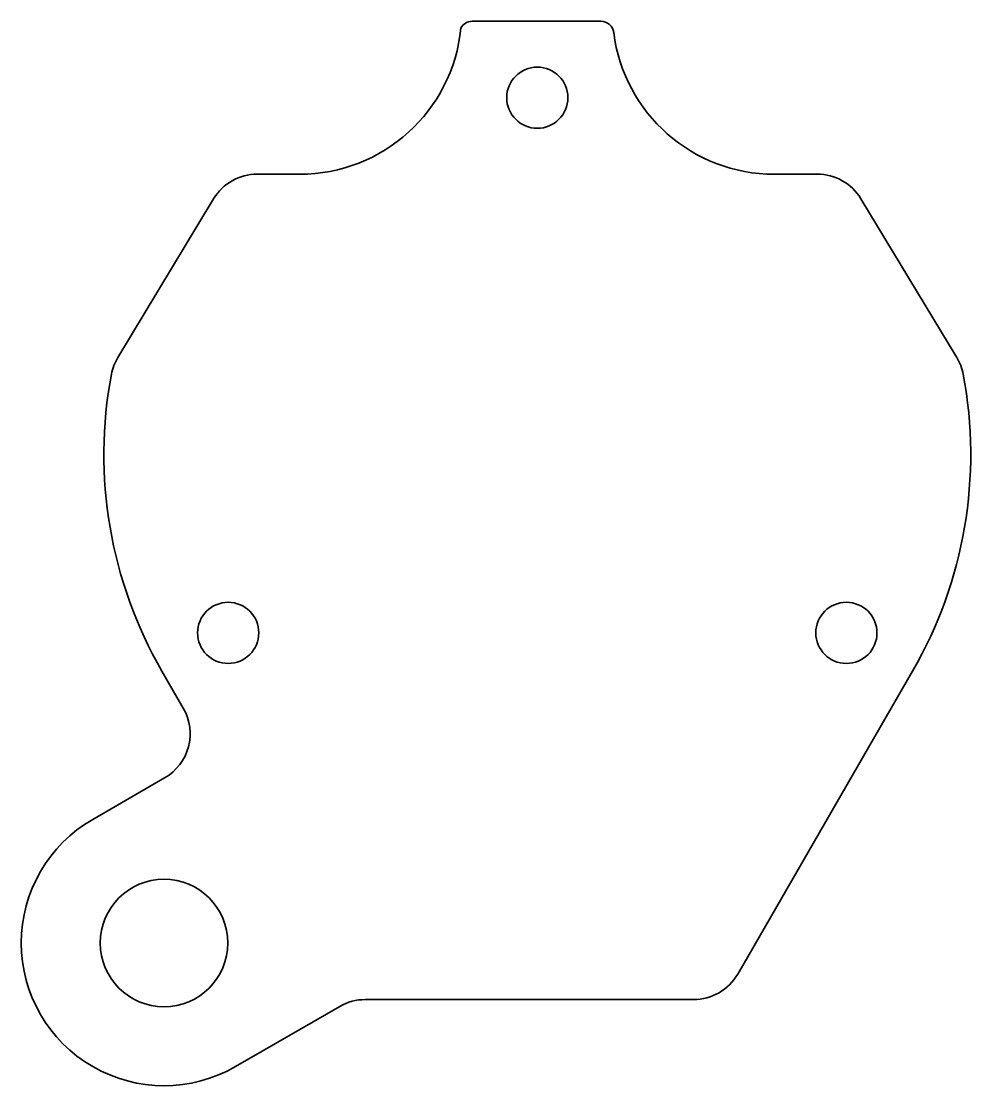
# Model space of a CAD drawing. Extents: x 548 to 641, y 368 to 473.
import ezdxf

# ---------------------------------------------------------------- set-up
doc = ezdxf.new("R2010")
doc.units = 0

msp = doc.modelspace()

# ---------------------------------------------------------------- linework, layer by layer
at = {"color": 7, "lineweight": 35, "ltscale": 0.315605}
msp.add_line((604.79, 472.68), (592.17, 472.68), dxfattribs=at)
at = {"color": 7, "lineweight": 35, "ltscale": 0.103831}
msp.add_line((575.25, 457.68), (571.09, 457.68), dxfattribs=at)
at = {"color": 7, "lineweight": 35, "ltscale": 0.105106}
msp.add_line((626, 457.68), (621.8, 457.68), dxfattribs=at)
at = {"color": 7, "lineweight": 35, "ltscale": 0.4543}
for p, q in [((566.81, 455.26), (557.42, 439.71)), ((639.68, 439.71), (630.28, 455.26))]:
    msp.add_line(p, q, dxfattribs=at)
at = {"color": 7, "lineweight": 35, "ltscale": 0.104986}
msp.add_line((561.74, 408.93), (563.84, 405.29), dxfattribs=at)
at = {"color": 7, "lineweight": 35}
for p, q in [((618.2, 379.21), (635.35, 408.93)), ((581.68, 376.71), (613.87, 376.71))]:
    msp.add_line(p, q, dxfattribs=at)
at = {"color": 7, "lineweight": 35, "ltscale": 0.203817}
msp.add_line((562.01, 398.46), (554.95, 394.38), dxfattribs=at)
at = {"color": 7, "lineweight": 35, "ltscale": 0.295323}
msp.add_line((568.95, 370.13), (579.18, 376.04), dxfattribs=at)
at = {"color": 7, "lineweight": 35}
for centre, radius in [((598.55, 465.18), 3), ((568.24, 412.68), 3), ((628.86, 412.68), 3), ((561.95, 382.26), 6.25)]:
    msp.add_circle(centre, radius, dxfattribs=at)
for centre, radius, start, end in [((575.25, 473.55), 15.88, 270, 354.4237), ((592.17, 471.41), 1.27, 90, 151.6534), ((598.62, 429.76), 42.93, 100.1643, 100.1688), ((604.79, 471.41), 1.27, 7.1871, 90), ((621.8, 473.55), 15.88, 187.1871, 270), ((571.09, 452.68), 5, 90, 148.8691), ((626, 452.68), 5, 31.1309, 90), ((561.7, 437.12), 5, 148.8691, 169.3272), ((635.4, 437.12), 5, 10.6728, 31.1309), ((598.55, 430.18), 42.5, 169.3272, 210), ((598.55, 430.18), 42.5, 330, 10.6728), ((559.51, 402.79), 5, 300, 30), ((561.95, 382.26), 14, 120, 300), ((613.87, 381.71), 5, 270, 330), ((581.68, 371.71), 5, 90, 120)]:
    msp.add_arc(centre, radius, start, end, dxfattribs=at)

doc.saveas('drawing.dxf')
